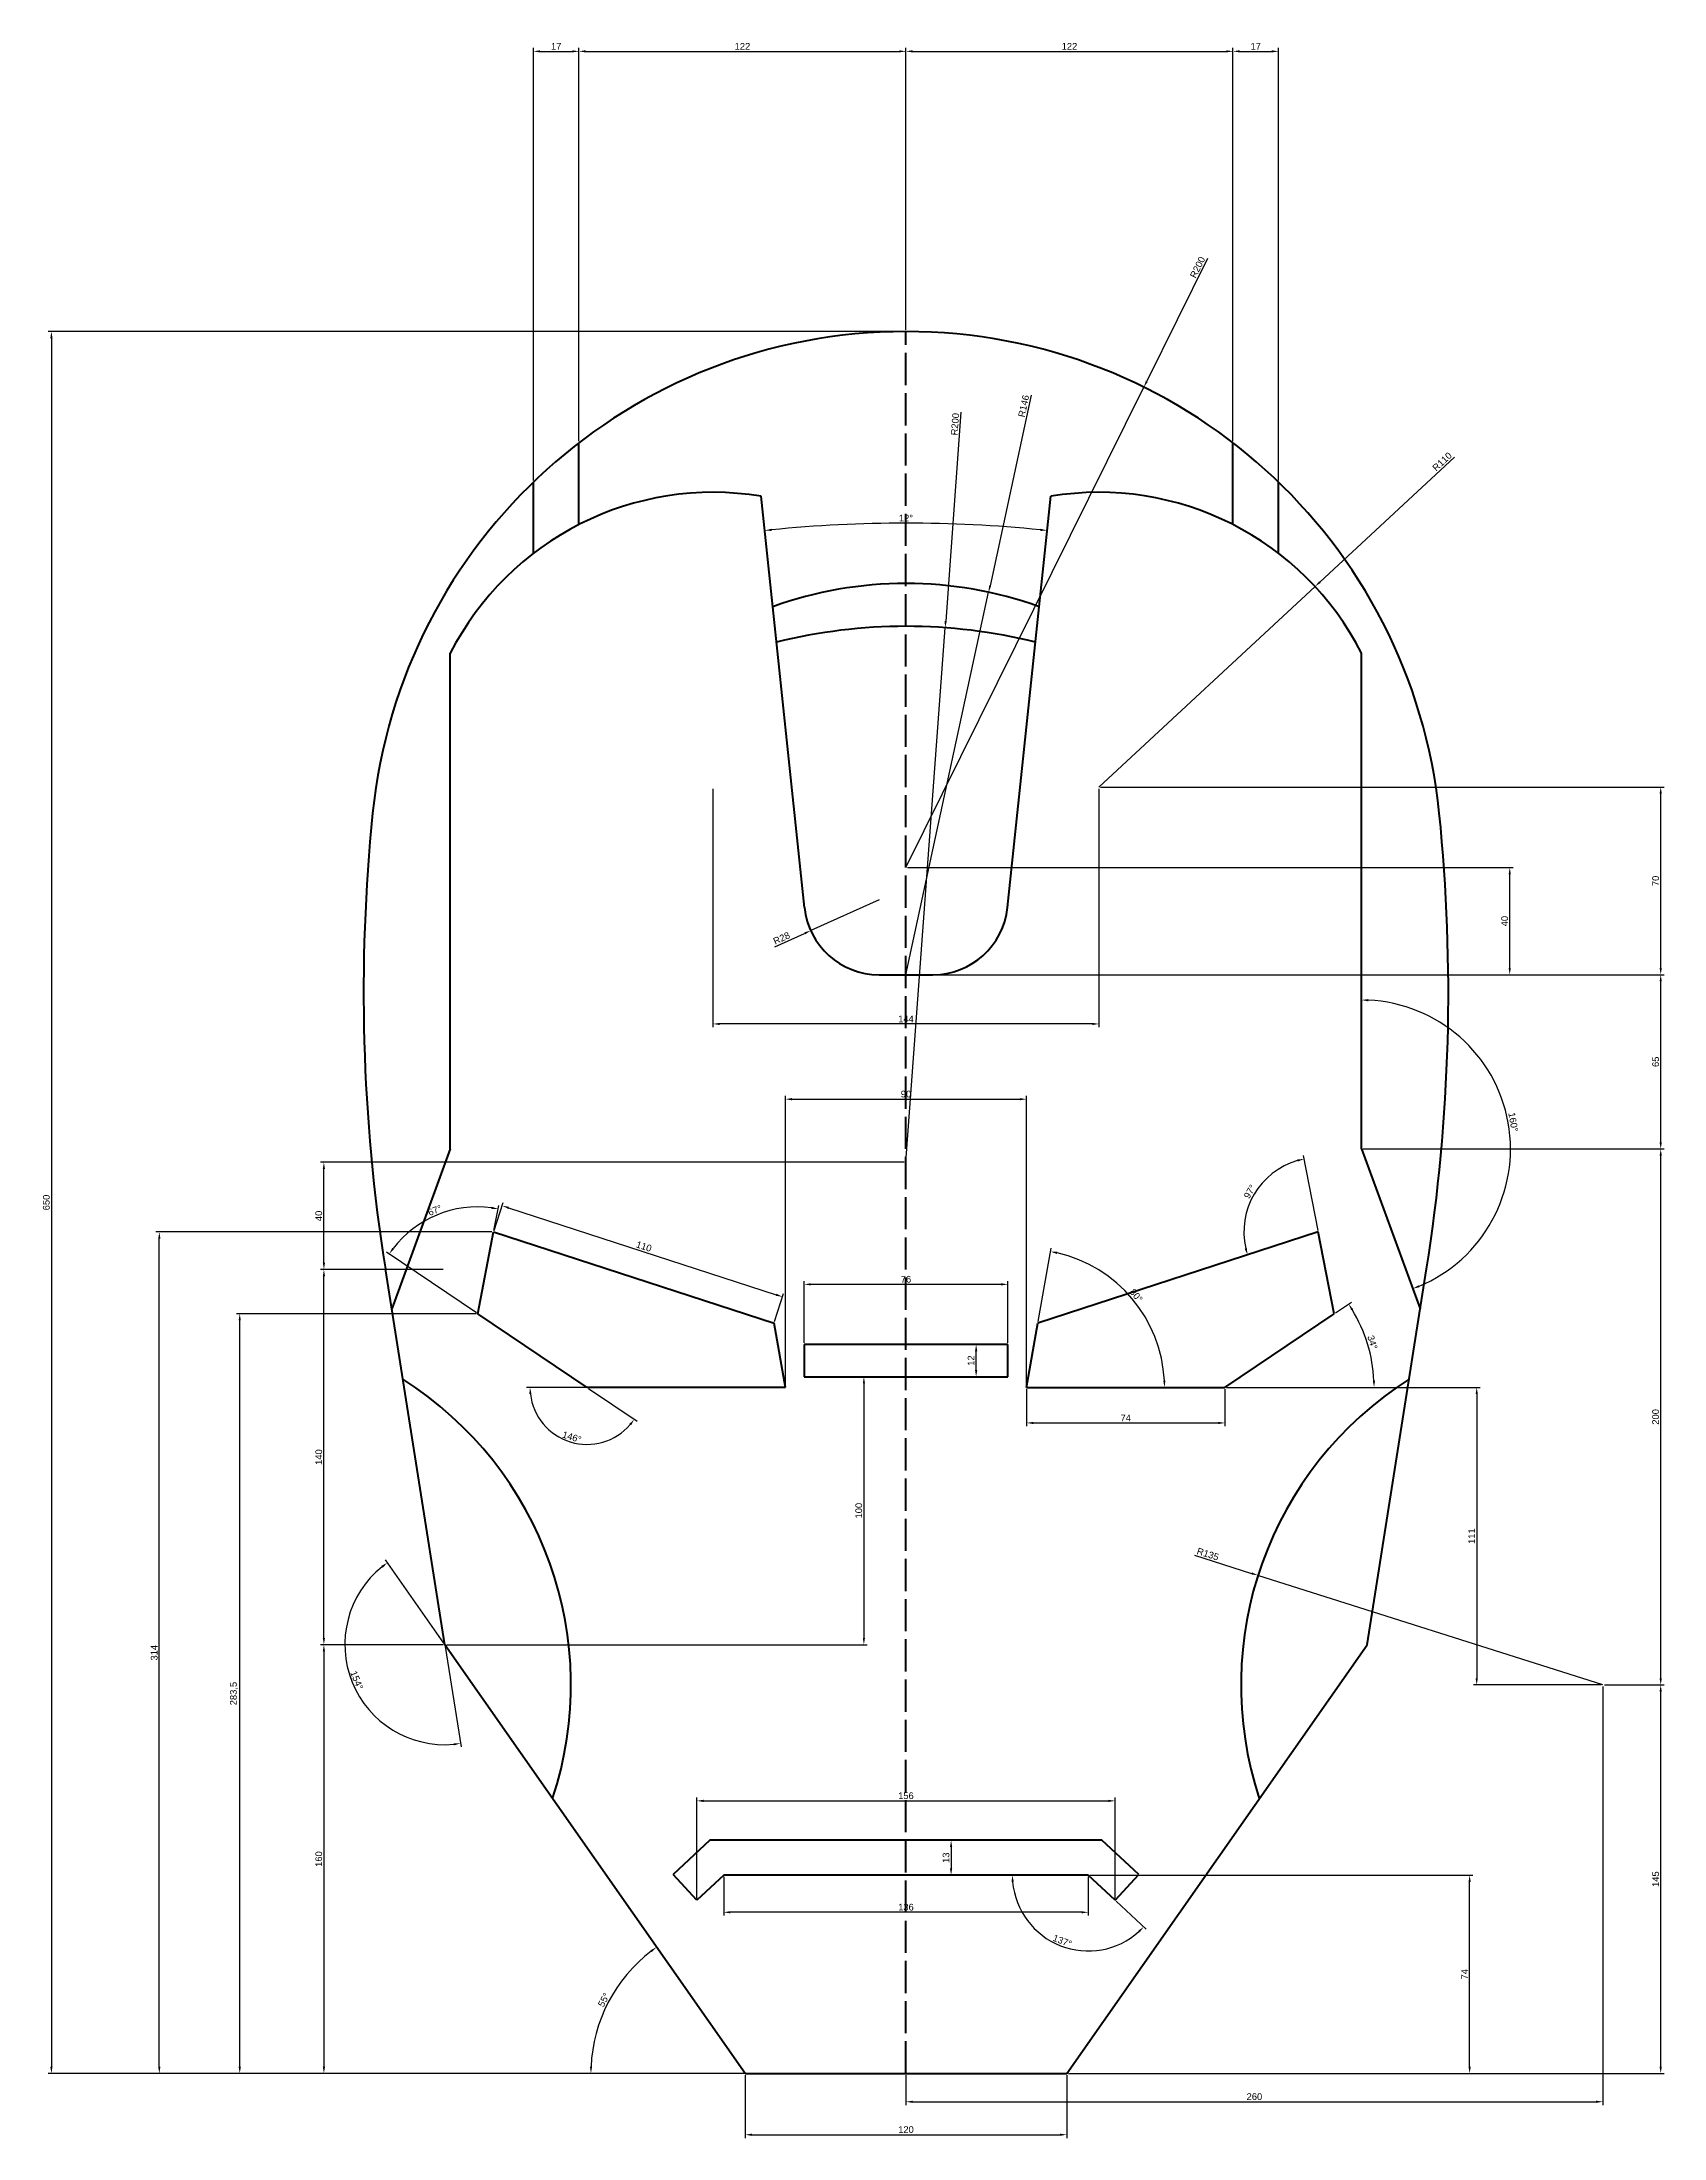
# Model space of a CAD drawing. Header units: millimetres. Extents: x -153 to 452, y 30 to 812.
import ezdxf

# ---------------------------------------------------------------- set-up
doc = ezdxf.new("R2010")
doc.units = ezdxf.units.MM
doc.linetypes.add('ACAD_ISO02W100', pattern=[15, 12, -3])
doc.styles.get("Standard").update_dxf_attribs({"font": 'arial.ttf'})
doc.dimstyles.new('ISO-25', dxfattribs={"dimtxt": 2.5, "dimasz": 2.5, "dimexe": 1.25, "dimexo": 0.625, "dimtad": 1, "dimtxsty": 'Standard', "dimcen": 2.5, "dimadec": 0, "dimazin": 0, "dimtfac": 1, "dimtmove": 0, "dimatfit": 3, "dimfxl": 1, "dimarcsym": 0})

# ---------------------------------------------------------------- blocks, each defined once
blk = doc.blocks.new('*D6')
at = {"color": 0, "lineweight": -2, "transparency": 16777216}
for p, q in [((-3.21, 214.41), (-48.97, 214.41)), ((-47.72, 211.91), (-47.72, 56.91)), ((108.82, 54.41), (-48.97, 54.41))]:
    blk.add_line(p, q, dxfattribs=at)
at = {"color": 0, "transparency": 16777216}
for points in [[(-48.13, 211.91), (-47.3, 211.91), (-47.72, 214.41)], [(-48.13, 56.91), (-47.3, 56.91), (-47.72, 54.41)]]:
    blk.add_solid(points, dxfattribs=at)
at = {"layer": 'Defpoints', "color": 0, "transparency": 16777216}
for p in [(-2.59, 214.41), (-47.72, 54.41), (109.44, 54.41)]:
    blk.add_point(p, dxfattribs=at)
at = {"color": 0, "transparency": 16777216, "insert": (-49.62, 134.41), "char_height": 2.5, "attachment_point": 5, "rotation": 90}
blk.add_mtext('160', dxfattribs=at)
blk = doc.blocks.new('*D7')
at = {"color": 0, "lineweight": -2, "transparency": 16777216}
for p, q in [((-3.21, 354.41), (-48.97, 354.41)), ((-47.72, 216.91), (-47.72, 351.91)), ((-3.21, 214.41), (-48.97, 214.41))]:
    blk.add_line(p, q, dxfattribs=at)
at = {"color": 0, "transparency": 16777216}
for points in [[(-48.13, 351.91), (-47.3, 351.91), (-47.72, 354.41)], [(-48.13, 216.91), (-47.3, 216.91), (-47.72, 214.41)]]:
    blk.add_solid(points, dxfattribs=at)
at = {"layer": 'Defpoints', "color": 0, "transparency": 16777216}
for p in [(-47.72, 354.41), (-2.59, 354.41), (-2.59, 214.41)]:
    blk.add_point(p, dxfattribs=at)
at = {"color": 0, "transparency": 16777216, "insert": (-49.62, 284.41), "char_height": 2.5, "attachment_point": 5, "rotation": 90}
blk.add_mtext('140', dxfattribs=at)
blk = doc.blocks.new('*D8')
at = {"color": 0, "lineweight": -2, "transparency": 16777216}
for p, q in [((168.82, 394.41), (-48.97, 394.41)), ((-47.72, 356.91), (-47.72, 391.91)), ((-48.34, 354.41), (-48.97, 354.41))]:
    blk.add_line(p, q, dxfattribs=at)
at = {"color": 0, "transparency": 16777216}
for points in [[(-48.13, 391.91), (-47.3, 391.91), (-47.72, 394.41)], [(-48.13, 356.91), (-47.3, 356.91), (-47.72, 354.41)]]:
    blk.add_solid(points, dxfattribs=at)
at = {"layer": 'Defpoints', "color": 0, "transparency": 16777216}
for p in [(-47.72, 394.41), (169.44, 394.41), (-47.72, 354.41)]:
    blk.add_point(p, dxfattribs=at)
at = {"color": 0, "transparency": 16777216, "insert": (-49.62, 374.41), "char_height": 2.5, "attachment_point": 5, "rotation": 90}
blk.add_mtext('40', dxfattribs=at)
blk = doc.blocks.new('*D9')
at = {"color": 0, "lineweight": -2, "transparency": 16777216}
for p, q in [((15.72, 369.02), (17.52, 378.27)), ((9.16, 338.26), (-24.41, 360.9))]:
    blk.add_line(p, q, dxfattribs=at)
blk.add_arc((9.67, 337.91), 39.86, 82.59384, 142.40616, dxfattribs=at)
at = {"color": 0, "transparency": 16777216}
for points in [[(14.88, 377.85), (14.75, 377.03), (17.28, 377.04)], [(-21.57, 361.99), (-22.25, 362.47), (-23.37, 360.2)]]:
    blk.add_solid(points, dxfattribs=at)
at = {"layer": 'Defpoints', "color": 0, "transparency": 16777216}
for p in [(1.84, 377), (15.6, 368.41), (9.67, 337.91), (9.67, 337.91), (50.44, 310.41)]:
    blk.add_point(p, dxfattribs=at)
at = {"color": 0, "transparency": 16777216, "insert": (-6.31, 376.5), "char_height": 2.5, "attachment_point": 5, "rotation": 22.5}
blk.add_mtext('67°', dxfattribs=at)
blk = doc.blocks.new('*D10')
at = {"color": 0, "lineweight": -2, "transparency": 16777216}
for p, q in [((15.8, 369.01), (19.17, 379.39)), ((21.16, 377.43), (121.02, 344.99)), ((120.41, 335.01), (123.79, 345.4))]:
    blk.add_line(p, q, dxfattribs=at)
at = {"color": 0, "transparency": 16777216}
for points in [[(21.29, 377.83), (21.03, 377.04), (18.78, 378.2)], [(121.15, 345.38), (120.89, 344.59), (123.4, 344.21)]]:
    blk.add_solid(points, dxfattribs=at)
at = {"layer": 'Defpoints', "color": 0, "transparency": 16777216}
for p in [(15.6, 368.41), (123.4, 344.21), (120.22, 334.42)]:
    blk.add_point(p, dxfattribs=at)
at = {"color": 0, "transparency": 16777216, "insert": (71.68, 363.02), "char_height": 2.5, "attachment_point": 5, "rotation": 342}
blk.add_mtext('110', dxfattribs=at)
blk = doc.blocks.new('*D11')
at = {"color": 0, "lineweight": -2, "transparency": 16777216}
for p, q in [((124.44, 311.04), (124.44, 419.21)), ((126.94, 417.96), (211.94, 417.96)), ((214.44, 311.04), (214.44, 419.21))]:
    blk.add_line(p, q, dxfattribs=at)
at = {"color": 0, "transparency": 16777216}
for points in [[(126.94, 418.38), (126.94, 417.54), (124.44, 417.96)], [(211.94, 418.38), (211.94, 417.54), (214.44, 417.96)]]:
    blk.add_solid(points, dxfattribs=at)
at = {"layer": 'Defpoints', "color": 0, "transparency": 16777216}
for p in [(214.44, 417.96), (124.44, 310.41), (214.44, 310.41)]:
    blk.add_point(p, dxfattribs=at)
at = {"color": 0, "transparency": 16777216, "insert": (169.44, 419.86), "char_height": 2.5, "attachment_point": 5}
blk.add_mtext('90', dxfattribs=at)
blk = doc.blocks.new('*D12')
at = {"color": 0, "lineweight": -2, "transparency": 16777216}
for p, q in [((131.44, 327.04), (131.44, 350.11)), ((204.94, 348.86), (133.94, 348.86)), ((207.44, 327.04), (207.44, 350.11))]:
    blk.add_line(p, q, dxfattribs=at)
at = {"color": 0, "transparency": 16777216}
for points in [[(133.94, 349.28), (133.94, 348.44), (131.44, 348.86)], [(204.94, 349.28), (204.94, 348.44), (207.44, 348.86)]]:
    blk.add_solid(points, dxfattribs=at)
at = {"layer": 'Defpoints', "color": 0, "transparency": 16777216}
for p in [(131.44, 348.86), (131.44, 326.41), (207.44, 326.41)]:
    blk.add_point(p, dxfattribs=at)
at = {"color": 0, "transparency": 16777216, "insert": (169.44, 350.76), "char_height": 2.5, "attachment_point": 5}
blk.add_mtext('76', dxfattribs=at)
blk = doc.blocks.new('*D13')
at = {"color": 0, "lineweight": -2, "transparency": 16777216}
for p, q in [((206.82, 326.41), (194.37, 326.41)), ((195.62, 316.91), (195.62, 323.91)), ((206.82, 314.41), (194.37, 314.41))]:
    blk.add_line(p, q, dxfattribs=at)
at = {"color": 0, "transparency": 16777216}
for points in [[(195.2, 323.91), (196.04, 323.91), (195.62, 326.41)], [(195.2, 316.91), (196.04, 316.91), (195.62, 314.41)]]:
    blk.add_solid(points, dxfattribs=at)
at = {"layer": 'Defpoints', "color": 0, "transparency": 16777216}
for p in [(195.62, 326.41), (207.44, 326.41), (207.44, 314.41)]:
    blk.add_point(p, dxfattribs=at)
at = {"color": 0, "transparency": 16777216, "insert": (193.74, 320.41), "char_height": 2.5, "attachment_point": 5, "rotation": 90}
blk.add_mtext('12', dxfattribs=at)
blk = doc.blocks.new('*D14')
at = {"color": 0, "lineweight": -2, "transparency": 16777216}
blk.add_line((218.79, 335.04), (223.6, 362.32), dxfattribs=at)
blk.add_arc((214.44, 310.41), 51.46, 2.78381, 77.21619, dxfattribs=at)
at = {"color": 0, "transparency": 16777216}
for points in [[(225.75, 360.19), (225.91, 361), (223.38, 361.09)], [(266.26, 312.92), (265.43, 312.9), (265.9, 310.41)]]:
    blk.add_solid(points, dxfattribs=at)
at = {"layer": 'Defpoints', "color": 0, "transparency": 16777216}
for p in [(218.68, 334.42), (260.43, 333.51), (214.44, 310.41), (214.44, 310.41), (288.44, 310.41)]:
    blk.add_point(p, dxfattribs=at)
at = {"color": 0, "transparency": 16777216, "insert": (255.32, 344.71), "char_height": 2.5, "attachment_point": 5, "rotation": 310}
blk.add_mtext('80°', dxfattribs=at)
blk = doc.blocks.new('*D15')
at = {"color": 0, "lineweight": -2, "transparency": 16777216}
blk.add_line((323.17, 369.02), (317.75, 396.89), dxfattribs=at)
blk.add_arc((323.29, 368.41), 27.77, 106.16069, 192.83931, dxfattribs=at)
at = {"color": 0, "transparency": 16777216}
for points in [[(315.46, 395.48), (315.66, 394.67), (317.99, 395.67)], [(296.62, 362.35), (295.81, 362.13), (296.88, 359.83)]]:
    blk.add_solid(points, dxfattribs=at)
at = {"layer": 'Defpoints', "color": 0, "transparency": 16777216}
for p in [(304.23, 388.61), (323.29, 368.41), (323.29, 368.41), (329.21, 337.91), (218.67, 334.42)]:
    blk.add_point(p, dxfattribs=at)
at = {"color": 0, "transparency": 16777216, "insert": (297.72, 383.47), "char_height": 2.5, "attachment_point": 5, "rotation": 59.5}
blk.add_mtext('97°', dxfattribs=at)
blk = doc.blocks.new('*D16')
at = {"color": 0, "lineweight": -2, "transparency": 16777216}
for p, q in [((329.73, 338.26), (335.61, 342.23)), ((289.07, 310.41), (345.34, 310.41))]:
    blk.add_line(p, q, dxfattribs=at)
blk.add_arc((288.44, 310.41), 55.65, 2.57428, 31.42572, dxfattribs=at)
at = {"color": 0, "transparency": 16777216}
for points in [[(335.58, 339.2), (336.28, 339.65), (334.58, 341.53)], [(344.45, 312.92), (343.62, 312.9), (344.09, 310.41)]]:
    blk.add_solid(points, dxfattribs=at)
at = {"layer": 'Defpoints', "color": 0, "transparency": 16777216}
for p in [(329.21, 337.91), (343.01, 321.35), (214.44, 310.41), (288.44, 310.41), (288.44, 310.41)]:
    blk.add_point(p, dxfattribs=at)
at = {"color": 0, "transparency": 16777216, "insert": (343.48, 327.24), "char_height": 2.5, "attachment_point": 5, "rotation": 287}
blk.add_mtext('34°', dxfattribs=at)
blk = doc.blocks.new('*D17')
at = {"color": 0, "lineweight": -2, "transparency": 16777216}
blk.add_arc((339.44, 399.41), 55.55, 292.69536, 87.42103, dxfattribs=at)
at = {"color": 0, "transparency": 16777216}
for points in [[(341.93, 454.48), (341.95, 455.32), (339.44, 454.96)], [(361.03, 347.78), (360.72, 348.55), (358.55, 347.25)]]:
    blk.add_solid(points, dxfattribs=at)
at = {"layer": 'Defpoints', "color": 0, "transparency": 16777216}
for p in [(339.44, 584.37), (339.44, 399.41), (339.44, 399.41), (392.68, 383.55), (361.32, 339.69)]:
    blk.add_point(p, dxfattribs=at)
at = {"color": 0, "transparency": 16777216, "insert": (396.01, 409.44), "char_height": 2.5, "attachment_point": 5, "rotation": 280.0582}
blk.add_mtext('160°', dxfattribs=at)
blk = doc.blocks.new('*D18')
at = {"color": 0, "lineweight": -2, "transparency": 16777216}
for p, q in [((289.07, 310.41), (383.63, 310.41)), ((382.38, 307.91), (382.38, 201.91)), ((428.82, 199.41), (381.13, 199.41))]:
    blk.add_line(p, q, dxfattribs=at)
at = {"color": 0, "transparency": 16777216}
for points in [[(381.97, 307.91), (382.8, 307.91), (382.38, 310.41)], [(381.97, 201.91), (382.8, 201.91), (382.38, 199.41)]]:
    blk.add_solid(points, dxfattribs=at)
at = {"layer": 'Defpoints', "color": 0, "transparency": 16777216}
for p in [(288.44, 310.41), (382.38, 199.41), (429.44, 199.41)]:
    blk.add_point(p, dxfattribs=at)
at = {"color": 0, "transparency": 16777216, "insert": (380.5, 254.91), "char_height": 2.5, "attachment_point": 5, "rotation": 90}
blk.add_mtext('111', dxfattribs=at)
blk = doc.blocks.new('*D19')
at = {"color": 0, "lineweight": -2, "transparency": 16777216}
for p, q in [((277.13, 247.78), (298.39, 241.02)), ((429.44, 199.41), (300.77, 240.27))]:
    blk.add_line(p, q, dxfattribs=at)
at = {"color": 0, "transparency": 16777216}
blk.add_solid([(298.52, 241.42), (298.27, 240.63), (300.77, 240.27)], dxfattribs=at)
at = {"layer": 'Defpoints', "color": 0, "transparency": 16777216}
for p in [(300.77, 240.27), (429.44, 199.41)]:
    blk.add_point(p, dxfattribs=at)
at = {"color": 0, "transparency": 16777216, "insert": (282.08, 248.2), "char_height": 2.5, "attachment_point": 5, "rotation": 342.38347}
blk.add_mtext('R135', dxfattribs=at)
blk = doc.blocks.new('*D20')
at = {"color": 0, "lineweight": -2, "transparency": 16777216}
for p, q in [((49.82, 310.41), (27.92, 310.41)), ((50.96, 310.06), (69.11, 297.82))]:
    blk.add_line(p, q, dxfattribs=at)
blk.add_arc((50.44, 310.41), 21.27, 186.73816, 319.26184, dxfattribs=at)
at = {"color": 0, "transparency": 16777216}
for points in [[(28.9, 307.89), (29.74, 307.94), (29.17, 310.41)], [(66.23, 296.78), (66.89, 296.28), (68.08, 298.52)]]:
    blk.add_solid(points, dxfattribs=at)
at = {"layer": 'Defpoints', "color": 0, "transparency": 16777216}
for p in [(9.67, 337.91), (50.44, 310.41), (50.44, 310.41), (124.44, 310.41), (36.4, 294.44)]:
    blk.add_point(p, dxfattribs=at)
at = {"color": 0, "transparency": 16777216, "insert": (44.78, 291.89), "char_height": 2.5, "attachment_point": 5, "rotation": 343}
blk.add_mtext('146°', dxfattribs=at)
blk = doc.blocks.new('*D21')
at = {"color": 0, "lineweight": -2, "transparency": 16777216}
for p, q in [((168.82, 314.41), (152.5, 314.41)), ((153.75, 311.91), (153.75, 216.91)), ((-1.96, 214.41), (155, 214.41))]:
    blk.add_line(p, q, dxfattribs=at)
at = {"color": 0, "transparency": 16777216}
for points in [[(153.34, 311.91), (154.17, 311.91), (153.75, 314.41)], [(153.34, 216.91), (154.17, 216.91), (153.75, 214.41)]]:
    blk.add_solid(points, dxfattribs=at)
at = {"layer": 'Defpoints', "color": 0, "transparency": 16777216}
for p in [(169.44, 314.41), (-2.59, 214.41), (153.75, 214.41)]:
    blk.add_point(p, dxfattribs=at)
at = {"color": 0, "transparency": 16777216, "insert": (151.85, 264.41), "char_height": 2.5, "attachment_point": 5, "rotation": 90}
blk.add_mtext('100', dxfattribs=at)
blk = doc.blocks.new('*D24')
at = {"color": 0, "lineweight": -2, "transparency": 16777216}
for p, q in [((101.44, 127.79), (101.44, 113.3)), ((237.44, 127.79), (237.44, 113.3)), ((234.94, 114.55), (103.94, 114.55))]:
    blk.add_line(p, q, dxfattribs=at)
at = {"color": 0, "transparency": 16777216}
for points in [[(103.94, 114.96), (103.94, 114.13), (101.44, 114.55)], [(234.94, 114.96), (234.94, 114.13), (237.44, 114.55)]]:
    blk.add_solid(points, dxfattribs=at)
at = {"layer": 'Defpoints', "color": 0, "transparency": 16777216}
for p in [(101.44, 128.41), (237.44, 128.41), (101.44, 114.55)]:
    blk.add_point(p, dxfattribs=at)
at = {"color": 0, "transparency": 16777216, "insert": (169.44, 116.45), "char_height": 2.5, "attachment_point": 5}
blk.add_mtext('136', dxfattribs=at)
blk = doc.blocks.new('*D25')
at = {"color": 0, "lineweight": -2, "transparency": 16777216}
for p, q in [((91.44, 119.71), (91.44, 157.38)), ((247.44, 119.71), (247.44, 157.38)), ((93.94, 156.13), (244.94, 156.13))]:
    blk.add_line(p, q, dxfattribs=at)
at = {"color": 0, "transparency": 16777216}
for points in [[(93.94, 156.54), (93.94, 155.71), (91.44, 156.13)], [(244.94, 156.54), (244.94, 155.71), (247.44, 156.13)]]:
    blk.add_solid(points, dxfattribs=at)
at = {"layer": 'Defpoints', "color": 0, "transparency": 16777216}
for p in [(247.44, 156.13), (91.44, 119.09), (247.44, 119.09)]:
    blk.add_point(p, dxfattribs=at)
at = {"color": 0, "transparency": 16777216, "insert": (169.44, 158.03), "char_height": 2.5, "attachment_point": 5}
blk.add_mtext('156', dxfattribs=at)
blk = doc.blocks.new('*D26')
at = {"color": 0, "lineweight": -2, "transparency": 16777216}
for p, q in [((109.44, 53.79), (109.44, 30.29)), ((229.44, 53.79), (229.44, 30.29)), ((111.94, 31.54), (226.94, 31.54))]:
    blk.add_line(p, q, dxfattribs=at)
at = {"color": 0, "transparency": 16777216}
for points in [[(111.94, 31.96), (111.94, 31.13), (109.44, 31.54)], [(226.94, 31.96), (226.94, 31.13), (229.44, 31.54)]]:
    blk.add_solid(points, dxfattribs=at)
at = {"layer": 'Defpoints', "color": 0, "transparency": 16777216}
for p in [(109.44, 54.41), (229.44, 54.41), (229.44, 31.54)]:
    blk.add_point(p, dxfattribs=at)
at = {"color": 0, "transparency": 16777216, "insert": (169.44, 33.44), "char_height": 2.5, "attachment_point": 5}
blk.add_mtext('120', dxfattribs=at)
blk = doc.blocks.new('*D27')
at = {"color": 0, "lineweight": -2, "transparency": 16777216}
for p, q in [((429.44, 198.79), (429.44, 42.6)), ((169.44, 53.79), (169.44, 42.6)), ((171.94, 43.85), (426.94, 43.85))]:
    blk.add_line(p, q, dxfattribs=at)
at = {"color": 0, "transparency": 16777216}
for points in [[(171.94, 44.26), (171.94, 43.43), (169.44, 43.85)], [(426.94, 44.26), (426.94, 43.43), (429.44, 43.85)]]:
    blk.add_solid(points, dxfattribs=at)
at = {"layer": 'Defpoints', "color": 0, "transparency": 16777216}
for p in [(429.44, 199.41), (169.44, 54.41), (429.44, 43.85)]:
    blk.add_point(p, dxfattribs=at)
at = {"color": 0, "transparency": 16777216, "insert": (299.44, 45.75), "char_height": 2.5, "attachment_point": 5}
blk.add_mtext('260', dxfattribs=at)
blk = doc.blocks.new('*D28')
at = {"color": 0, "lineweight": -2, "transparency": 16777216}
for p, q in [((430.07, 199.41), (452.28, 199.41)), ((451.03, 56.91), (451.03, 196.91)), ((230.07, 54.41), (452.28, 54.41))]:
    blk.add_line(p, q, dxfattribs=at)
at = {"color": 0, "transparency": 16777216}
for points in [[(450.61, 196.91), (451.45, 196.91), (451.03, 199.41)], [(450.61, 56.91), (451.45, 56.91), (451.03, 54.41)]]:
    blk.add_solid(points, dxfattribs=at)
at = {"layer": 'Defpoints', "color": 0, "transparency": 16777216}
for p in [(429.44, 199.41), (451.03, 199.41), (229.44, 54.41)]:
    blk.add_point(p, dxfattribs=at)
at = {"color": 0, "transparency": 16777216, "insert": (449.13, 126.91), "char_height": 2.5, "attachment_point": 5, "rotation": 90}
blk.add_mtext('145', dxfattribs=at)
blk = doc.blocks.new('*D29')
at = {"color": 0, "lineweight": -2, "transparency": 16777216}
for p, q in [((238.07, 128.41), (380.99, 128.41)), ((379.74, 56.91), (379.74, 125.91)), ((230.07, 54.41), (380.99, 54.41))]:
    blk.add_line(p, q, dxfattribs=at)
at = {"color": 0, "transparency": 16777216}
for points in [[(379.32, 125.91), (380.15, 125.91), (379.74, 128.41)], [(379.32, 56.91), (380.15, 56.91), (379.74, 54.41)]]:
    blk.add_solid(points, dxfattribs=at)
at = {"layer": 'Defpoints', "color": 0, "transparency": 16777216}
for p in [(237.44, 128.41), (379.74, 128.41), (229.44, 54.41)]:
    blk.add_point(p, dxfattribs=at)
at = {"color": 0, "transparency": 16777216, "insert": (377.86, 91.41), "char_height": 2.5, "attachment_point": 5, "rotation": 90}
blk.add_mtext('74', dxfattribs=at)
blk = doc.blocks.new('*D30')
at = {"color": 0, "lineweight": -2, "transparency": 16777216}
for p, q in [((340.07, 399.41), (452.28, 399.41)), ((451.03, 201.91), (451.03, 396.91)), ((450.58, 199.41), (452.28, 199.41))]:
    blk.add_line(p, q, dxfattribs=at)
at = {"color": 0, "transparency": 16777216}
for points in [[(450.61, 396.91), (451.45, 396.91), (451.03, 399.41)], [(450.61, 201.91), (451.45, 201.91), (451.03, 199.41)]]:
    blk.add_solid(points, dxfattribs=at)
at = {"layer": 'Defpoints', "color": 0, "transparency": 16777216}
for p in [(339.44, 399.41), (451.03, 399.41), (449.96, 199.41)]:
    blk.add_point(p, dxfattribs=at)
at = {"color": 0, "transparency": 16777216, "insert": (449.13, 299.41), "char_height": 2.5, "attachment_point": 5, "rotation": 90}
blk.add_mtext('200', dxfattribs=at)
blk = doc.blocks.new('*D31')
at = {"color": 0, "lineweight": -2, "transparency": 16777216}
for p, q in [((170.07, 464.41), (452.28, 464.41)), ((451.03, 401.91), (451.03, 461.91)), ((340.07, 399.41), (452.28, 399.41))]:
    blk.add_line(p, q, dxfattribs=at)
at = {"color": 0, "transparency": 16777216}
for points in [[(450.61, 461.91), (451.45, 461.91), (451.03, 464.41)], [(450.61, 401.91), (451.45, 401.91), (451.03, 399.41)]]:
    blk.add_solid(points, dxfattribs=at)
at = {"layer": 'Defpoints', "color": 0, "transparency": 16777216}
for p in [(169.44, 464.41), (451.03, 464.41), (339.44, 399.41)]:
    blk.add_point(p, dxfattribs=at)
at = {"color": 0, "transparency": 16777216, "insert": (449.13, 431.91), "char_height": 2.5, "attachment_point": 5, "rotation": 90}
blk.add_mtext('65', dxfattribs=at)
blk = doc.blocks.new('*D32')
at = {"color": 0, "lineweight": -2, "transparency": 16777216}
for p, q in [((242.07, 534.41), (452.28, 534.41)), ((451.03, 466.91), (451.03, 531.91)), ((451.65, 464.41), (452.28, 464.41))]:
    blk.add_line(p, q, dxfattribs=at)
at = {"color": 0, "transparency": 16777216}
for points in [[(450.61, 531.91), (451.45, 531.91), (451.03, 534.41)], [(450.61, 466.91), (451.45, 466.91), (451.03, 464.41)]]:
    blk.add_solid(points, dxfattribs=at)
at = {"layer": 'Defpoints', "color": 0, "transparency": 16777216}
for p in [(241.44, 534.41), (451.03, 534.41), (451.03, 464.41)]:
    blk.add_point(p, dxfattribs=at)
at = {"color": 0, "transparency": 16777216, "insert": (449.13, 499.41), "char_height": 2.5, "attachment_point": 5, "rotation": 90}
blk.add_mtext('70', dxfattribs=at)
blk = doc.blocks.new('*D33')
at = {"color": 0, "lineweight": -2, "transparency": 16777216}
for p, q in [((170.07, 504.41), (395.95, 504.41)), ((394.7, 466.91), (394.7, 501.91)), ((170.07, 464.41), (395.95, 464.41))]:
    blk.add_line(p, q, dxfattribs=at)
at = {"color": 0, "transparency": 16777216}
for points in [[(394.28, 501.91), (395.11, 501.91), (394.7, 504.41)], [(394.28, 466.91), (395.11, 466.91), (394.7, 464.41)]]:
    blk.add_solid(points, dxfattribs=at)
at = {"layer": 'Defpoints', "color": 0, "transparency": 16777216}
for p in [(169.44, 504.41), (394.7, 504.41), (169.44, 464.41)]:
    blk.add_point(p, dxfattribs=at)
at = {"color": 0, "transparency": 16777216, "insert": (392.8, 484.41), "char_height": 2.5, "attachment_point": 5, "rotation": 90}
blk.add_mtext('40', dxfattribs=at)
blk = doc.blocks.new('*D34')
at = {"color": 0, "lineweight": -2, "transparency": 16777216}
for p, q in [((281.97, 731.64), (259.31, 685.88)), ((169.44, 504.41), (258.2, 683.64))]:
    blk.add_line(p, q, dxfattribs=at)
at = {"color": 0, "transparency": 16777216}
blk.add_solid([(258.94, 686.06), (259.68, 685.69), (258.2, 683.64)], dxfattribs=at)
at = {"layer": 'Defpoints', "color": 0, "transparency": 16777216}
for p in [(258.2, 683.64), (169.44, 504.41)]:
    blk.add_point(p, dxfattribs=at)
at = {"color": 0, "transparency": 16777216, "insert": (278.24, 728.38), "char_height": 2.5, "attachment_point": 5, "rotation": 63.65413}
blk.add_mtext('R200', dxfattribs=at)
blk = doc.blocks.new('*D35')
at = {"color": 0, "lineweight": -2, "transparency": 16777216}
for p, q in [((374.13, 657.59), (323.89, 610.95)), ((241.44, 534.41), (322.06, 609.25))]:
    blk.add_line(p, q, dxfattribs=at)
at = {"color": 0, "transparency": 16777216}
blk.add_solid([(323.61, 611.26), (324.18, 610.65), (322.06, 609.25)], dxfattribs=at)
at = {"layer": 'Defpoints', "color": 0, "transparency": 16777216}
for p in [(322.06, 609.25), (241.44, 534.41)]:
    blk.add_point(p, dxfattribs=at)
at = {"color": 0, "transparency": 16777216, "insert": (369.48, 655.87), "char_height": 2.5, "attachment_point": 5, "rotation": 42.87196}
blk.add_mtext('R110', dxfattribs=at)
blk = doc.blocks.new('*D36')
at = {"color": 0, "lineweight": -2, "transparency": 16777216}
for p, q in [((216.2, 680.68), (200.82, 609.56)), ((169.44, 464.41), (200.29, 607.11))]:
    blk.add_line(p, q, dxfattribs=at)
at = {"color": 0, "transparency": 16777216}
blk.add_solid([(200.41, 609.65), (201.23, 609.47), (200.29, 607.11)], dxfattribs=at)
at = {"layer": 'Defpoints', "color": 0, "transparency": 16777216}
for p in [(200.29, 607.11), (169.44, 464.41)]:
    blk.add_point(p, dxfattribs=at)
at = {"color": 0, "transparency": 16777216, "insert": (213.37, 676.6), "char_height": 2.5, "attachment_point": 5, "rotation": 77.80144}
blk.add_mtext('R146', dxfattribs=at)
blk = doc.blocks.new('*D37')
at = {"color": 0, "lineweight": -2, "transparency": 16777216}
for p, q in [((189.97, 674.27), (184.26, 596.37)), ((169.44, 394.41), (184.07, 593.88))]:
    blk.add_line(p, q, dxfattribs=at)
at = {"color": 0, "transparency": 16777216}
blk.add_solid([(183.84, 596.4), (184.67, 596.34), (184.07, 593.88)], dxfattribs=at)
at = {"layer": 'Defpoints', "color": 0, "transparency": 16777216}
for p in [(184.07, 593.88), (169.44, 394.41)]:
    blk.add_point(p, dxfattribs=at)
at = {"color": 0, "transparency": 16777216, "insert": (187.74, 669.84), "char_height": 2.5, "attachment_point": 5, "rotation": 85.80547}
blk.add_mtext('R200', dxfattribs=at)
blk = doc.blocks.new('*D38')
at = {"color": 0, "lineweight": -2, "transparency": 16777216}
for p, q in [((97.44, 533.79), (97.44, 444.79)), ((241.44, 533.79), (241.44, 444.79)), ((238.94, 446.04), (99.94, 446.04))]:
    blk.add_line(p, q, dxfattribs=at)
at = {"color": 0, "transparency": 16777216}
for points in [[(99.94, 446.46), (99.94, 445.62), (97.44, 446.04)], [(238.94, 446.46), (238.94, 445.62), (241.44, 446.04)]]:
    blk.add_solid(points, dxfattribs=at)
at = {"layer": 'Defpoints', "color": 0, "transparency": 16777216}
for p in [(97.44, 534.41), (241.44, 534.41), (97.44, 446.04)]:
    blk.add_point(p, dxfattribs=at)
at = {"color": 0, "transparency": 16777216, "insert": (169.44, 447.92), "char_height": 2.5, "attachment_point": 5}
blk.add_mtext('144', dxfattribs=at)
blk = doc.blocks.new('*D39')
at = {"color": 0, "lineweight": -2, "transparency": 16777216}
for p, q in [((30.44, 648.84), (30.44, 810.22)), ((32.94, 808.97), (44.94, 808.97)), ((47.44, 663.52), (47.44, 810.22))]:
    blk.add_line(p, q, dxfattribs=at)
at = {"color": 0, "transparency": 16777216}
for points in [[(32.94, 809.38), (32.94, 808.55), (30.44, 808.97)], [(44.94, 809.38), (44.94, 808.55), (47.44, 808.97)]]:
    blk.add_solid(points, dxfattribs=at)
at = {"layer": 'Defpoints', "color": 0, "transparency": 16777216}
for p in [(47.44, 808.97), (47.44, 662.89), (30.44, 648.21)]:
    blk.add_point(p, dxfattribs=at)
at = {"color": 0, "transparency": 16777216, "insert": (38.94, 810.85), "char_height": 2.5, "attachment_point": 5}
blk.add_mtext('17', dxfattribs=at)
blk = doc.blocks.new('*D40')
at = {"color": 0, "lineweight": -2, "transparency": 16777216}
for p, q in [((47.44, 663.52), (47.44, 810.22)), ((49.94, 808.97), (166.94, 808.97)), ((169.44, 705.04), (169.44, 810.22))]:
    blk.add_line(p, q, dxfattribs=at)
at = {"color": 0, "transparency": 16777216}
for points in [[(49.94, 809.38), (49.94, 808.55), (47.44, 808.97)], [(166.94, 809.38), (166.94, 808.55), (169.44, 808.97)]]:
    blk.add_solid(points, dxfattribs=at)
at = {"layer": 'Defpoints', "color": 0, "transparency": 16777216}
for p in [(169.44, 808.97), (169.44, 704.41), (47.44, 662.89)]:
    blk.add_point(p, dxfattribs=at)
at = {"color": 0, "transparency": 16777216, "insert": (108.44, 810.85), "char_height": 2.5, "attachment_point": 5}
blk.add_mtext('122', dxfattribs=at)
blk = doc.blocks.new('*D41')
at = {"color": 0, "lineweight": -2, "transparency": 16777216}
for p, q in [((169.44, 705.04), (169.44, 810.22)), ((171.94, 808.97), (288.94, 808.97)), ((291.44, 663.52), (291.44, 810.22))]:
    blk.add_line(p, q, dxfattribs=at)
at = {"color": 0, "transparency": 16777216}
for points in [[(171.94, 809.38), (171.94, 808.55), (169.44, 808.97)], [(288.94, 809.38), (288.94, 808.55), (291.44, 808.97)]]:
    blk.add_solid(points, dxfattribs=at)
at = {"layer": 'Defpoints', "color": 0, "transparency": 16777216}
for p in [(291.44, 808.97), (169.44, 704.41), (291.44, 662.89)]:
    blk.add_point(p, dxfattribs=at)
at = {"color": 0, "transparency": 16777216, "insert": (230.44, 810.85), "char_height": 2.5, "attachment_point": 5}
blk.add_mtext('122', dxfattribs=at)
blk = doc.blocks.new('*D42')
at = {"color": 0, "lineweight": -2, "transparency": 16777216}
for p, q in [((291.44, 663.52), (291.44, 810.22)), ((293.94, 808.97), (305.94, 808.97)), ((308.44, 648.84), (308.44, 810.22))]:
    blk.add_line(p, q, dxfattribs=at)
at = {"color": 0, "transparency": 16777216}
for points in [[(293.94, 809.38), (293.94, 808.55), (291.44, 808.97)], [(305.94, 809.38), (305.94, 808.55), (308.44, 808.97)]]:
    blk.add_solid(points, dxfattribs=at)
at = {"layer": 'Defpoints', "color": 0, "transparency": 16777216}
for p in [(308.44, 808.97), (291.44, 662.89), (308.44, 648.21)]:
    blk.add_point(p, dxfattribs=at)
at = {"color": 0, "transparency": 16777216, "insert": (299.94, 810.85), "char_height": 2.5, "attachment_point": 5}
blk.add_mtext('17', dxfattribs=at)
blk = doc.blocks.new('*D43')
at = {"color": 0, "lineweight": -2, "transparency": 16777216}
for p, q in [((168.82, 704.41), (-150.62, 704.41)), ((-149.37, 701.91), (-149.37, 56.91)), ((168.82, 54.41), (-150.62, 54.41))]:
    blk.add_line(p, q, dxfattribs=at)
at = {"color": 0, "transparency": 16777216}
for points in [[(-149.79, 701.91), (-148.96, 701.91), (-149.37, 704.41)], [(-149.79, 56.91), (-148.96, 56.91), (-149.37, 54.41)]]:
    blk.add_solid(points, dxfattribs=at)
at = {"layer": 'Defpoints', "color": 0, "transparency": 16777216}
for p in [(169.44, 704.41), (-149.37, 54.41), (169.44, 54.41)]:
    blk.add_point(p, dxfattribs=at)
at = {"color": 0, "transparency": 16777216, "insert": (-151.28, 379.41), "char_height": 2.5, "attachment_point": 5, "rotation": 90}
blk.add_mtext('650', dxfattribs=at)
blk = doc.blocks.new('*D44')
at = {"color": 0, "lineweight": -2, "transparency": 16777216}
for p, q in [((159.41, 492.41), (133.9, 480.86)), ((120.53, 474.81), (131.62, 479.83))]:
    blk.add_line(p, q, dxfattribs=at)
at = {"color": 0, "transparency": 16777216}
blk.add_solid([(131.45, 480.21), (131.79, 479.45), (133.9, 480.86)], dxfattribs=at)
at = {"layer": 'Defpoints', "color": 0, "transparency": 16777216}
for p in [(159.41, 492.41), (133.9, 480.86)]:
    blk.add_point(p, dxfattribs=at)
at = {"color": 0, "transparency": 16777216, "insert": (123.04, 478.04), "char_height": 2.5, "attachment_point": 5, "rotation": 24.35665}
blk.add_mtext('R28', dxfattribs=at)
blk = doc.blocks.new('*D45')
at = {"color": 0, "lineweight": -2, "transparency": 16777216}
blk.add_arc((169.44, 129.03), 503.89, 84.28427, 95.71573, dxfattribs=at)
at = {"color": 0, "transparency": 16777216}
for points in [[(119.3, 630), (119.22, 630.83), (116.77, 630.16)], [(219.67, 630.83), (219.59, 630), (222.11, 630.16)]]:
    blk.add_solid(points, dxfattribs=at)
at = {"layer": 'Defpoints', "color": 0, "transparency": 16777216}
for p in [(115.43, 642.93), (223.46, 642.93), (187.03, 632.61), (131.56, 489.48), (207.33, 489.48)]:
    blk.add_point(p, dxfattribs=at)
at = {"color": 0, "transparency": 16777216, "insert": (169.44, 634.8), "char_height": 2.5, "attachment_point": 5}
blk.add_mtext('12°', dxfattribs=at)
blk = doc.blocks.new('*D46')
at = {"color": 0, "lineweight": -2, "transparency": 16777216}
for p, q in [((214.44, 309.79), (214.44, 295.9)), ((288.44, 309.79), (288.44, 295.9)), ((216.94, 297.15), (285.94, 297.15))]:
    blk.add_line(p, q, dxfattribs=at)
at = {"color": 0, "transparency": 16777216}
for points in [[(216.94, 297.56), (216.94, 296.73), (214.44, 297.15)], [(285.94, 297.56), (285.94, 296.73), (288.44, 297.15)]]:
    blk.add_solid(points, dxfattribs=at)
at = {"layer": 'Defpoints', "color": 0, "transparency": 16777216}
for p in [(214.44, 310.41), (288.44, 310.41), (288.44, 297.15)]:
    blk.add_point(p, dxfattribs=at)
at = {"color": 0, "transparency": 16777216, "insert": (251.44, 299.02), "char_height": 2.5, "attachment_point": 5}
blk.add_mtext('74', dxfattribs=at)
blk = doc.blocks.new('*D47')
at = {"color": 0, "lineweight": -2, "transparency": 16777216}
for p, q in [((170.07, 141.41), (187.53, 141.41)), ((186.28, 138.91), (186.28, 130.91)), ((170.07, 128.41), (187.53, 128.41))]:
    blk.add_line(p, q, dxfattribs=at)
at = {"color": 0, "transparency": 16777216}
for points in [[(185.86, 138.91), (186.7, 138.91), (186.28, 141.41)], [(185.86, 130.91), (186.7, 130.91), (186.28, 128.41)]]:
    blk.add_solid(points, dxfattribs=at)
at = {"layer": 'Defpoints', "color": 0, "transparency": 16777216}
for p in [(169.44, 141.41), (169.44, 128.41), (186.28, 128.41)]:
    blk.add_point(p, dxfattribs=at)
at = {"color": 0, "transparency": 16777216, "insert": (184.38, 134.91), "char_height": 2.5, "attachment_point": 5, "rotation": 90}
blk.add_mtext('13', dxfattribs=at)
blk = doc.blocks.new('*D48')
at = {"color": 0, "lineweight": -2, "transparency": 16777216}
blk.add_line((108.82, 54.41), (50.64, 54.41), dxfattribs=at)
blk.add_arc((109.44, 54.41), 57.55, 127.48895, 177.51105, dxfattribs=at)
at = {"color": 0, "transparency": 16777216}
for points in [[(74.17, 100.42), (74.66, 99.74), (76.43, 101.56)], [(52.36, 56.9), (51.53, 56.92), (51.89, 54.41)]]:
    blk.add_solid(points, dxfattribs=at)
at = {"layer": 'Defpoints', "color": 0, "transparency": 16777216}
for p in [(-2.59, 214.41), (63.28, 88.78), (109.44, 54.41), (109.44, 54.41), (229.44, 54.41)]:
    blk.add_point(p, dxfattribs=at)
at = {"color": 0, "transparency": 16777216, "insert": (56.71, 81.86), "char_height": 2.5, "attachment_point": 5, "rotation": 62.5}
blk.add_mtext('55°', dxfattribs=at)
blk = doc.blocks.new('*D49')
at = {"color": 0, "lineweight": -2, "transparency": 16777216}
blk.add_line((247.9, 118.66), (259.06, 108.26), dxfattribs=at)
blk.add_arc((237.44, 128.41), 28.3, 185.0623, 311.9377, dxfattribs=at)
at = {"color": 0, "transparency": 16777216}
for points in [[(208.83, 125.9), (209.67, 125.93), (209.14, 128.41)], [(256.07, 107.65), (256.65, 107.06), (258.14, 109.11)]]:
    blk.add_solid(points, dxfattribs=at)
at = {"layer": 'Defpoints', "color": 0, "transparency": 16777216}
for p in [(101.44, 128.41), (237.44, 128.41), (237.44, 128.41), (247.44, 119.09), (217.66, 108.17)]:
    blk.add_point(p, dxfattribs=at)
at = {"color": 0, "transparency": 16777216, "insert": (227.77, 103.85), "char_height": 2.5, "attachment_point": 5, "rotation": 338.5}
blk.add_mtext('137°', dxfattribs=at)
blk = doc.blocks.new('*D50')
at = {"color": 0, "lineweight": -2, "transparency": 16777216}
for p, q in [((-2.95, 214.92), (-24.71, 246.01)), ((-2.49, 213.79), (3.44, 176.31))]:
    blk.add_line(p, q, dxfattribs=at)
blk.add_arc((-2.59, 214.41), 37.32, 128.83857, 275.16143, dxfattribs=at)
at = {"color": 0, "transparency": 16777216}
for points in [[(-26.25, 243.82), (-25.75, 243.15), (-24, 244.98)], [(0.72, 177.65), (0.82, 176.83), (3.25, 177.55)]]:
    blk.add_solid(points, dxfattribs=at)
at = {"layer": 'Defpoints', "color": 0, "transparency": 16777216}
for p in [(-24.79, 354.6), (-39.84, 216.8), (-2.59, 214.41), (-2.59, 214.41), (109.44, 54.41)]:
    blk.add_point(p, dxfattribs=at)
at = {"color": 0, "transparency": 16777216, "insert": (-35.43, 201.14), "char_height": 2.5, "attachment_point": 5, "rotation": 292}
blk.add_mtext('154°', dxfattribs=at)
blk = doc.blocks.new('*D51')
at = {"color": 0, "lineweight": -2, "transparency": 16777216}
for p, q in [((9.05, 337.91), (-80.37, 337.91)), ((-79.12, 56.91), (-79.12, 335.41)), ((108.82, 54.41), (-80.37, 54.41))]:
    blk.add_line(p, q, dxfattribs=at)
at = {"color": 0, "transparency": 16777216}
for points in [[(-79.54, 335.41), (-78.7, 335.41), (-79.12, 337.91)], [(-79.54, 56.91), (-78.7, 56.91), (-79.12, 54.41)]]:
    blk.add_solid(points, dxfattribs=at)
at = {"layer": 'Defpoints', "color": 0, "transparency": 16777216}
for p in [(-79.12, 337.91), (9.67, 337.91), (109.44, 54.41)]:
    blk.add_point(p, dxfattribs=at)
at = {"color": 0, "transparency": 16777216, "insert": (-81.25, 196.16), "char_height": 2.5, "attachment_point": 5, "rotation": 90}
blk.add_mtext('283,5', dxfattribs=at)
blk = doc.blocks.new('*D52')
at = {"color": 0, "lineweight": -2, "transparency": 16777216}
for p, q in [((14.98, 368.41), (-110.37, 368.41)), ((-109.12, 56.91), (-109.12, 365.91)), ((108.82, 54.41), (-110.37, 54.41))]:
    blk.add_line(p, q, dxfattribs=at)
at = {"color": 0, "transparency": 16777216}
for points in [[(-109.54, 365.91), (-108.7, 365.91), (-109.12, 368.41)], [(-109.54, 56.91), (-108.7, 56.91), (-109.12, 54.41)]]:
    blk.add_solid(points, dxfattribs=at)
at = {"layer": 'Defpoints', "color": 0, "transparency": 16777216}
for p in [(-109.12, 368.41), (15.6, 368.41), (109.44, 54.41)]:
    blk.add_point(p, dxfattribs=at)
at = {"color": 0, "transparency": 16777216, "insert": (-111.02, 211.41), "char_height": 2.5, "attachment_point": 5, "rotation": 90}
blk.add_mtext('314', dxfattribs=at)

msp = doc.modelspace()

# ---------------------------------------------------------------- linework, layer by layer
at = {"linetype": 'ACAD_ISO02W100', "lineweight": 100}
msp.add_line((169.444, 54.411), (169.444, 704.411), dxfattribs=at)
at = {"lineweight": 100}
for p, q in [((47.444, 632.391), (47.444, 662.892)), ((291.444, 632.391), (291.444, 662.892)), ((30.444, 621.652), (30.444, 648.213)), ((131.559, 489.484), (115.431, 642.931)), ((207.329, 489.484), (223.457, 642.931)), ((308.444, 621.652), (308.444, 648.213)), ((-0.556, 399.411), (-0.556, 584.371)), ((339.444, 399.411), (339.444, 584.371)), ((159.405, 464.411), (179.483, 464.411)), ((-0.556, 399.411), (-22.431, 339.688)), ((339.444, 399.411), (361.319, 339.688)), ((9.674, 337.911), (15.602, 368.411)), ((15.602, 368.411), (120.218, 334.419)), ((323.286, 368.411), (218.67, 334.419)), ((329.214, 337.911), (323.286, 368.411)), ((-2.589, 214.411), (-24.793, 354.601)), ((341.477, 214.411), (363.681, 354.601)), ((50.444, 310.411), (9.674, 337.911)), ((288.444, 310.411), (329.214, 337.911)), ((124.444, 310.411), (120.21, 334.422)), ((214.444, 310.411), (218.678, 334.422)), ((207.444, 326.411), (131.444, 326.411)), ((131.444, 326.411), (131.444, 314.411)), ((207.444, 314.411), (207.444, 326.411)), ((131.444, 314.411), (169.444, 314.411)), ((169.444, 314.411), (207.444, 314.411)), ((124.444, 310.411), (50.444, 310.411)), ((214.444, 310.411), (288.444, 310.411)), ((109.444, 54.411), (-2.589, 214.411)), ((109.444, 54.411), (-2.589, 214.411)), ((229.444, 54.411), (341.477, 214.411)), ((229.444, 54.411), (341.477, 214.411)), ((91.444, 119.086), (82.578, 128.594)), ((247.444, 119.086), (256.31, 128.594)), ((109.444, 54.411), (229.444, 54.411))]:
    msp.add_line(p, q, dxfattribs=at)
for points in [[(256.31, 128.594), (242.565, 141.411), (96.323, 141.411), (82.578, 128.594)], [(247.444, 119.086), (237.444, 128.411), (101.444, 128.411), (91.444, 119.086)]]:
    msp.add_lwpolyline(points, dxfattribs=at)
for centre, radius, start, end in [((169.444, 504.411), 200, 5.809722, 174.190278), ((97.444, 534.411), 110, 80.588916, 152.987706), ((241.444, 534.411), 110, 27.012294, 99.411084), ((169.444, 464.411), 146, 70.106629, 109.893371), ((169.444, 394.411), 200, 76.0274, 103.9726), ((627.081, 457.848), 660, 174.190278, 189), ((-288.193, 457.848), 660, 351, 5.809722), ((159.405, 492.411), 28, 186, 270), ((179.483, 492.411), 28, 270, 354), ((-90.556, 199.411), 135, 341.6907, 57.626479), ((429.444, 199.411), 135, 122.373521, 198.3093)]:
    msp.add_arc(centre, radius, start, end, dxfattribs=at)

# ---------------------------------------------------------------- dimensions: what is measured, and where the dimension line sits
at = {"color": 244, "true_color": 0x991b1e}
for base, p1, p2, picture, middle in [((47.444, 808.966), (30.444, 648.213), (47.444, 662.892), '*D39', (38.944, 810.846)), ((169.444, 808.966), (47.444, 662.892), (169.444, 704.411), '*D40', (108.444, 810.846)), ((291.444, 808.966), (169.444, 704.411), (291.444, 662.892), '*D41', (230.444, 810.846)), ((308.444, 808.966), (291.444, 662.892), (308.444, 648.213), '*D42', (299.944, 810.846)), ((97.444, 446.04), (241.444, 534.411), (97.444, 534.411), '*D38', (169.444, 447.92)), ((214.444, 417.96), (124.444, 310.411), (214.444, 310.411), '*D11', (169.444, 419.861)), ((131.444, 348.859), (207.444, 326.411), (131.444, 326.411), '*D12', (169.444, 350.76)), ((288.444, 297.147), (214.444, 310.411), (288.444, 310.411), '*D46', (251.444, 299.022)), ((247.444, 156.127), (91.444, 119.086), (247.444, 119.086), '*D25', (169.444, 158.029)), ((101.444, 114.546), (237.444, 128.411), (101.444, 128.411), '*D24', (169.444, 116.448)), ((229.444, 31.543), (109.444, 54.411), (229.444, 54.411), '*D26', (169.444, 33.445))]:
    dim = msp.add_linear_dim(base=base, p1=p1, p2=p2, dimstyle='ISO-25', dxfattribs=at)
    dim.commit()
    dim.dimension.update_dxf_attribs({"geometry": picture, "text_midpoint": middle})
for center, mpoint, picture, middle in [((169.444, 504.411), (258.202, 683.638), '*D34', (279.939, 727.532)), ((169.444, 464.411), (200.294, 607.115), '*D36', (215.229, 676.201)), ((169.444, 394.411), (184.073, 593.876), '*D37', (189.633, 669.7)), ((241.444, 534.411), (322.06, 609.251), '*D35', (370.776, 654.476)), ((159.405, 492.411), (133.897, 480.864), '*D44', (123.824, 476.304)), ((429.444, 199.411), (300.775, 240.268), '*D19', (281.509, 246.386))]:
    dim = msp.add_radius_dim(center=center, mpoint=mpoint, dimstyle='ISO-25', dxfattribs=at)
    dim.commit()
    dim.dimension.update_dxf_attribs({"geometry": picture, "text_midpoint": middle, "dimtype": 164})
for base, p1, p2, picture, middle in [((-149.375, 54.411), (169.444, 704.411), (169.444, 54.411), '*D43', (-151.276, 379.411)), ((451.03, 534.411), (451.03, 464.411), (241.444, 534.411), '*D32', (449.128, 499.411)), ((394.697, 504.411), (169.444, 464.411), (169.444, 504.411), '*D33', (392.796, 484.411)), ((451.03, 464.411), (339.444, 399.411), (169.444, 464.411), '*D31', (449.128, 431.911)), ((451.03, 399.411), (449.958, 199.411), (339.444, 399.411), '*D30', (449.128, 299.411)), ((-47.718, 394.411), (-47.718, 354.411), (169.444, 394.411), '*D8', (-49.619, 374.411)), ((-109.12, 368.411), (109.444, 54.411), (15.602, 368.411), '*D52', (-111.022, 211.411)), ((-79.121, 337.911), (109.444, 54.411), (9.674, 337.911), '*D51', (-81.249, 196.161)), ((195.62, 326.411), (207.444, 314.411), (207.444, 326.411), '*D13', (193.74, 320.411)), ((153.752, 214.411), (169.444, 314.411), (-2.589, 214.411), '*D21', (151.851, 264.411)), ((382.383, 199.411), (288.444, 310.411), (429.444, 199.411), '*D18', (380.503, 254.911)), ((-47.718, 54.411), (-2.589, 214.411), (109.444, 54.411), '*D6', (-49.619, 134.411)), ((451.03, 199.411), (229.444, 54.411), (429.444, 199.411), '*D28', (449.128, 126.911)), ((186.28, 128.411), (169.444, 141.411), (169.444, 128.411), '*D47', (184.377, 134.911)), ((379.738, 128.411), (229.444, 54.411), (237.444, 128.411), '*D29', (377.863, 91.411))]:
    dim = msp.add_linear_dim(base=base, p1=p1, p2=p2, angle=90, dimstyle='ISO-25', dxfattribs=at)
    dim.commit()
    dim.dimension.update_dxf_attribs({"geometry": picture, "text_midpoint": middle})
for base, line1, line2, picture, middle in [((187.029, 632.614), ((131.559, 489.484), (115.431, 642.931)), ((207.329, 489.484), (223.457, 642.931)), '*D45', (169.444, 634.801)), ((392.678, 383.553), ((339.444, 399.411), (339.444, 584.371)), ((339.444, 399.411), (361.319, 339.688)), '*D17', (396.009, 409.444)), ((304.232, 388.607), ((323.286, 368.411), (218.67, 334.419)), ((329.214, 337.911), (323.286, 368.411)), '*D15', (297.724, 383.468)), ((1.84, 376.997), ((9.674, 337.911), (15.602, 368.411)), ((50.444, 310.411), (9.674, 337.911)), '*D9', (-6.309, 376.497)), ((260.43, 333.506), ((214.444, 310.411), (288.444, 310.411)), ((214.444, 310.411), (218.678, 334.422)), '*D14', (255.321, 344.711)), ((-39.836, 216.798), ((109.444, 54.411), (-2.589, 214.411)), ((-2.589, 214.411), (-24.793, 354.601)), '*D50', (-35.431, 201.142)), ((36.396, 294.44), ((50.444, 310.411), (9.674, 337.911)), ((124.444, 310.411), (50.444, 310.411)), '*D20', (44.781, 291.889)), ((343.006, 321.347), ((214.444, 310.411), (288.444, 310.411)), ((288.444, 310.411), (329.214, 337.911)), '*D16', (343.479, 327.237)), ((63.278, 88.78), ((109.444, 54.411), (229.444, 54.411)), ((109.444, 54.411), (-2.589, 214.411)), '*D48', (56.71, 81.863)), ((217.664, 108.165), ((237.444, 128.411), (101.444, 128.411)), ((247.444, 119.086), (237.444, 128.411)), '*D49', (227.767, 103.846))]:
    dim = msp.add_angular_dim_2l(base=base, line1=line1, line2=line2, dimstyle='ISO-25', dxfattribs=at)
    dim.commit()
    dim.dimension.update_dxf_attribs({"geometry": picture, "text_midpoint": middle})
dim = msp.add_aligned_dim(p1=(15.602, 368.411), p2=(120.218, 334.419), distance=10.297, dimstyle='ISO-25', dxfattribs=at)
dim.commit()
dim.dimension.update_dxf_attribs({"geometry": '*D10', "text_midpoint": (71.68, 363.017)})
dim = msp.add_linear_dim(base=(-47.718, 354.411), p1=(-2.589, 214.411), p2=(-2.589, 354.411), angle=90, dimstyle='ISO-25', dxfattribs=at)
dim.commit()
dim.dimension.update_dxf_attribs({"geometry": '*D7', "text_midpoint": (-47.718, 284.411), "dimtype": 160})
dim = msp.add_linear_dim(base=(429.444, 43.845), p1=(169.444, 54.411), p2=(429.444, 199.411), dimstyle='ISO-25', dxfattribs=at)
dim.commit()
dim.dimension.update_dxf_attribs({"geometry": '*D27', "text_midpoint": (299.444, 43.845), "dimtype": 160})

doc.saveas('drawing.dxf')
